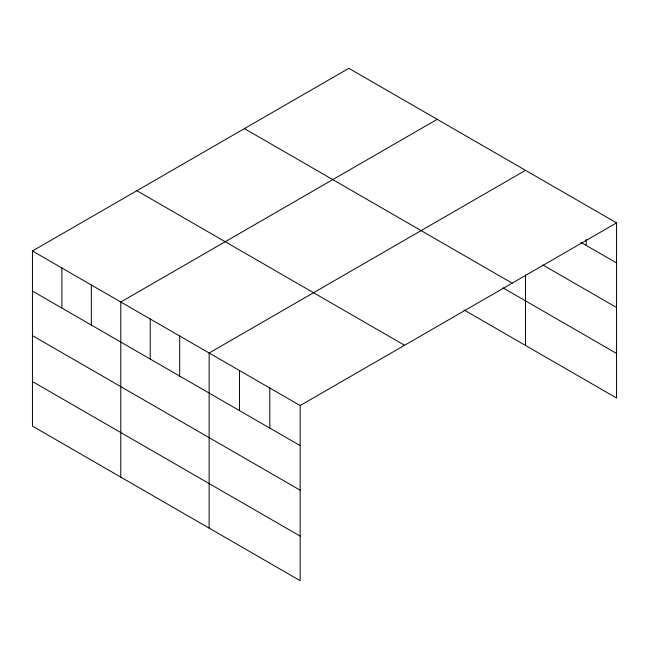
<?xml version="1.0" encoding="UTF-8"?>
<svg xmlns="http://www.w3.org/2000/svg" width="649" height="649" viewBox="0 0 649 649"><rect width="100%" height="100%" fill="white"/><g stroke="black" fill="none" stroke-linecap="round" stroke-linejoin="round"><path stroke-width="0.97" d="M32.45 250.993L300.154 405.552L300.154 580.677L32.45 426.117L32.45 250.993L348.846 68.323L616.55 222.883L616.55 398.007L464.035 309.954M437.191 119.327L120.795 302.004L120.795 477.12M525.528 170.33L209.132 353.007L209.132 528.124M300.154 405.552L616.55 222.883M581.009 242.434L616.55 262.95M542.864 264.979L616.55 307.521M244.438 128.607L512.142 283.167M503.016 287.888L616.55 353.437M136.858 190.717L404.562 345.276M32.45 291.068L300.154 445.62M32.45 335.63L300.154 490.19M32.45 381.547L300.154 536.106M586.209 239.424L586.209 245.436M525.528 274.933L525.528 345.455M269.814 388.037L269.814 428.105M239.473 370.522L239.473 410.59M179.684 336.004L179.684 376.071M150.235 319L150.235 359.075M91.347 285L91.347 325.068M61.898 267.996L61.898 308.064"/></g></svg>
